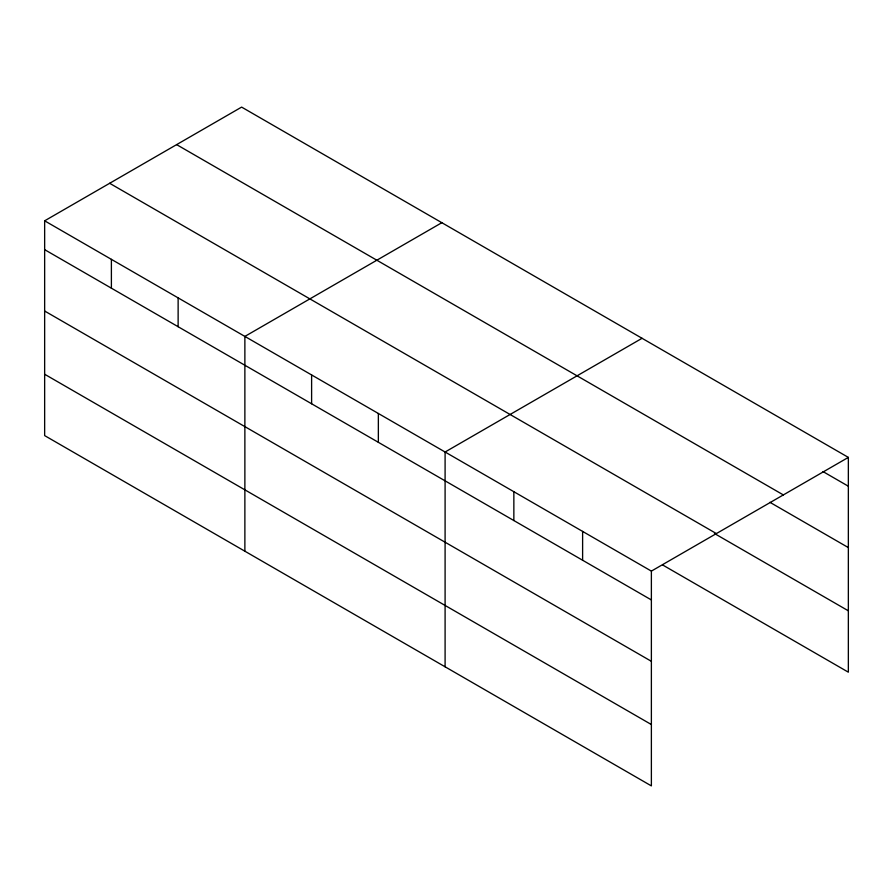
<?xml version="1.0" encoding="UTF-8"?>
<svg xmlns="http://www.w3.org/2000/svg" width="893" height="893" viewBox="0 0 893 893"><rect width="100%" height="100%" fill="white"/><g stroke="black" fill="none" stroke-linecap="round" stroke-linejoin="round"><path stroke-width="1.34" d="M44.65 220.817L651.377 571.107L651.377 785.896L44.65 435.605L44.65 220.817L241.623 107.104L848.35 457.395L848.35 672.183L662.573 564.923M441.845 222.692L244.872 336.415L244.872 551.204M642.067 338.291L445.094 452.014L445.094 666.803M651.377 571.107L848.35 457.395M823.011 471.593L848.35 486.216M176.624 144.621L783.351 494.923M769.933 502.312L848.35 547.588M109.649 183.288L716.376 533.579M714.445 533.501L848.35 610.812M44.65 249.649L651.377 599.94M44.65 311.021L651.377 661.311M44.65 374.245L651.377 724.536M582.616 531.413L582.616 560.246M513.855 491.708L513.855 520.541M378.353 413.481L378.353 442.314M311.612 374.948L311.612 403.781M178.131 297.882L178.131 326.715M111.391 259.35L111.391 288.182"/></g></svg>
